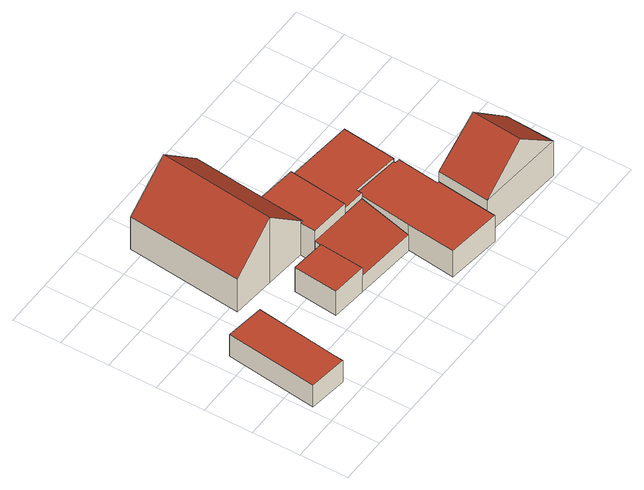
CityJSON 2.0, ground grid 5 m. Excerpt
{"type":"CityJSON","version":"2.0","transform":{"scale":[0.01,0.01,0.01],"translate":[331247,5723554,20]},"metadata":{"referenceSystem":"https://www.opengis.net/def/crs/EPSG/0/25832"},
"CityObjects":{
"building1":{"type":"Building","attributes":{"Geometrietyp2DReferenz":"3000","Gemeindeschluessel":"05170048","function":"31001_2463","roofType":"1000","measuredHeight":2.67},"address":[{"country":"Germany","locality":"Wesel","thoroughfareNumber":"9","thoroughfareName":"Xantener Straße"}],"geometry":[{"type":"Solid","lod":"2","boundaries":[[[[0,1,2,3]],[[4,5,1,0]],[[6,7,5,4]],[[8,9,7,6]],[[3,2,9,8]],[[6,4,0,3,8]],[[1,5,7,9,2]]]],"semantics":{"surfaces":[{"type":"WallSurface"},{"type":"RoofSurface"},{"type":"GroundSurface"}],"values":[[0,0,0,0,0,1,2]]}}]},
"building2":{"type":"Building","attributes":{"Gemeindeschluessel":"05170048","Geometrietyp2DReferenz":"3000","function":"31001_1010"},"address":[{"country":"Germany","locality":"Wesel","thoroughfareNumber":"9","thoroughfareName":"Xantener Straße"}],"children":["building2-1","building2-2"]},
"building2-1":{"type":"BuildingPart","attributes":{"roofType":"3100","measuredHeight":8.13},"parents":["building2"],"geometry":[{"type":"MultiSurface","lod":"2","boundaries":[[[10,11,12,13]],[[14,15,11,10]],[[16,17,15,14]],[[18,19,17,16]],[[20,21,19,18]],[[22,23,21,20]],[[13,24,22,20,18,10]],[[16,14,10,18]],[[11,15,17,19,21,23,25,12]],[[24,25,23,22]],[[13,26,24]],[[12,25,24,26]]],"semantics":{"surfaces":[{"type":"WallSurface"},{"type":"RoofSurface"},{"type":"GroundSurface"},{"type":"ClosureSurface"}],"values":[0,0,0,0,0,0,1,1,2,3,0,3]}}]},
"building2-2":{"type":"BuildingPart","attributes":{"roofType":"1000","measuredHeight":4.01},"parents":["building2"],"geometry":[{"type":"Solid","lod":"2","boundaries":[[[[26,12,27,28]],[[29,30,23,22]],[[31,32,30,29]],[[28,27,32,31]],[[29,22,24,26,28,31]],[[12,25,23,30,32,27]],[[26,24,25,12]],[[22,23,25,24]]]],"semantics":{"surfaces":[{"type":"WallSurface"},{"type":"RoofSurface"},{"type":"GroundSurface"},{"type":"ClosureSurface"}],"values":[[0,0,0,0,1,2,3,3]]}}]},
"building3":{"type":"Building","attributes":{"Gemeindeschluessel":"05170048","Geometrietyp2DReferenz":"3000","function":"31001_2723"},"address":[{"country":"Germany","locality":"Wesel","thoroughfareNumber":"9","thoroughfareName":"Xantener Straße"}],"children":["building3-1","building3-2"]},
"building3-1":{"type":"BuildingPart","attributes":{"roofType":"2100","measuredHeight":3.01},"parents":["building3"],"geometry":[{"type":"Solid","lod":"2","boundaries":[[[[33,34,35,36]],[[37,38,34,33]],[[39,40,38,37]],[[41,42,40,39]],[[43,44,42,41]],[[39,37,33,36,43,41]],[[35,34,38,40,42,44]],[[43,36,35,44]]]],"semantics":{"surfaces":[{"type":"WallSurface"},{"type":"RoofSurface"},{"type":"GroundSurface"},{"type":"ClosureSurface"}],"values":[[0,0,0,0,0,1,2,3]]}}]},
"building3-2":{"type":"BuildingPart","attributes":{"roofType":"1000","measuredHeight":3.01},"parents":["building3"],"geometry":[{"type":"MultiSurface","lod":"2","boundaries":[[[45,46,47,48]],[[49,35,46,45]],[[48,47,44,50]],[[49,45,48,50]],[[46,35,44,47]],[[49,50,43,36]],[[44,35,36,43]]],"semantics":{"surfaces":[{"type":"WallSurface"},{"type":"RoofSurface"},{"type":"GroundSurface"},{"type":"ClosureSurface"}],"values":[0,0,0,1,2,0,3]}}]},
"building4":{"type":"Building","attributes":{"Geometrietyp2DReferenz":"3000","Gemeindeschluessel":"05170048","function":"31001_2463","roofType":"1000","measuredHeight":3.21},"address":[{"country":"Germany","locality":"Wesel","thoroughfareNumber":"7","thoroughfareName":"Xantener Straße"}],"geometry":[{"type":"Solid","lod":"2","boundaries":[[[[51,52,53,54]],[[55,56,52,51]],[[57,58,56,55]],[[59,60,58,57]],[[61,62,60,59]],[[63,64,62,61]],[[65,66,64,63]],[[67,68,66,65]],[[69,70,68,67]],[[71,72,70,69]],[[73,74,72,71]],[[54,53,74,73]],[[71,69,67,65,63,61,59,57,55,51,54,73]],[[52,56,58,60,62,64,66,68,70,72,74,53]]]],"semantics":{"surfaces":[{"type":"WallSurface"},{"type":"RoofSurface"},{"type":"GroundSurface"}],"values":[[0,0,0,0,0,0,0,0,0,0,0,0,1,2]]}}]},
"building5":{"type":"Building","attributes":{"Geometrietyp2DReferenz":"3000","Gemeindeschluessel":"05170048","function":"51009_1610","roofType":"1000","measuredHeight":3.33},"geometry":[{"type":"Solid","lod":"2","boundaries":[[[[75,76,77,78]],[[79,80,76,75]],[[81,82,80,79]],[[83,84,82,81]],[[85,86,84,83]],[[78,77,86,85]],[[83,81,79,75,78,85]],[[76,80,82,84,86,77]]]],"semantics":{"surfaces":[{"type":"WallSurface"},{"type":"RoofSurface"},{"type":"GroundSurface"}],"values":[[0,0,0,0,0,0,1,2]]}}]},
"building6":{"type":"Building","attributes":{"Geometrietyp2DReferenz":"3000","Gemeindeschluessel":"05170048","function":"51009_1610","roofType":"3100","measuredHeight":8.22},"geometry":[{"type":"Solid","lod":"2","boundaries":[[[[87,88,89,90]],[[91,92,88,87]],[[93,94,92,91]],[[90,89,94,93]],[[87,95,91]],[[93,96,90]],[[90,96,95,87]],[[91,95,96,93]],[[88,92,94,89]]]],"semantics":{"surfaces":[{"type":"WallSurface"},{"type":"RoofSurface"},{"type":"GroundSurface"}],"values":[[0,0,0,0,0,0,1,1,2]]}}]}
},
"vertices":[
[577,1130,303],[577,1130,36],[176,1182,36],[176,1182,303],[469,298,303],[469,298,36],[454,181,303],[454,181,36],[54,233,303],[54,233,36],
[1085,1357,891],[1085,1357,78],[1512,1319,78],[1512,1319,505],[629,1398,479],[629,1398,78],[755,2599,479],[755,2599,78],[1213,2555,891],[1213,2555,78],[1671,2511,479],[1671,2511,78],[1591,1778,479],[1591,1778,78],[1541,1316,479],[1541,1316,78],[1512,1319,479],
[1498,1162,78],[1498,1162,479],[1990,1734,479],[1990,1734,78],[1919,1124,479],[1919,1124,78],
[1498,1162,355],[1498,1162,54],[1492,1093,54],[1492,1093,342],[1919,1124,355],[1919,1124,54],[2156,1103,355],[2156,1103,54],[2092,572,253],[2092,572,54],[1450,631,253],[1450,631,54],
[1133,1130,355],[1133,1130,54],[1083,665,54],[1083,665,355],[1492,1093,355],[1450,631,355],
[2163,1164,385],[2163,1164,64],[2156,1103,64],[2156,1103,385],[2664,1104,385],[2664,1104,64],[2660,1083,385],[2660,1083,64],[2661,1083,385],[2661,1083,64],[2708,1077,385],[2708,1077,64],[2655,641,385],[2655,641,64],[2672,639,385],[2672,639,64],[2671,630,385],[2671,630,64],[2596,2,385],[2596,2,64],[2032,67,385],[2032,67,64],[2092,572,385],[2092,572,64],
[2664,1104,423],[2664,1104,90],[2726,1661,90],[2726,1661,423],[2163,1164,423],[2163,1164,90],[2156,1103,423],[2156,1103,90],[1919,1124,423],[1919,1124,90],[1990,1734,423],[1990,1734,90],
[3529,5,515],[3529,5,89],[3557,508,89],[3557,508,515],[2606,88,515],[2606,88,89],[2672,639,515],[2672,639,89],[3067,46,911],[3115,574,911]
]}
